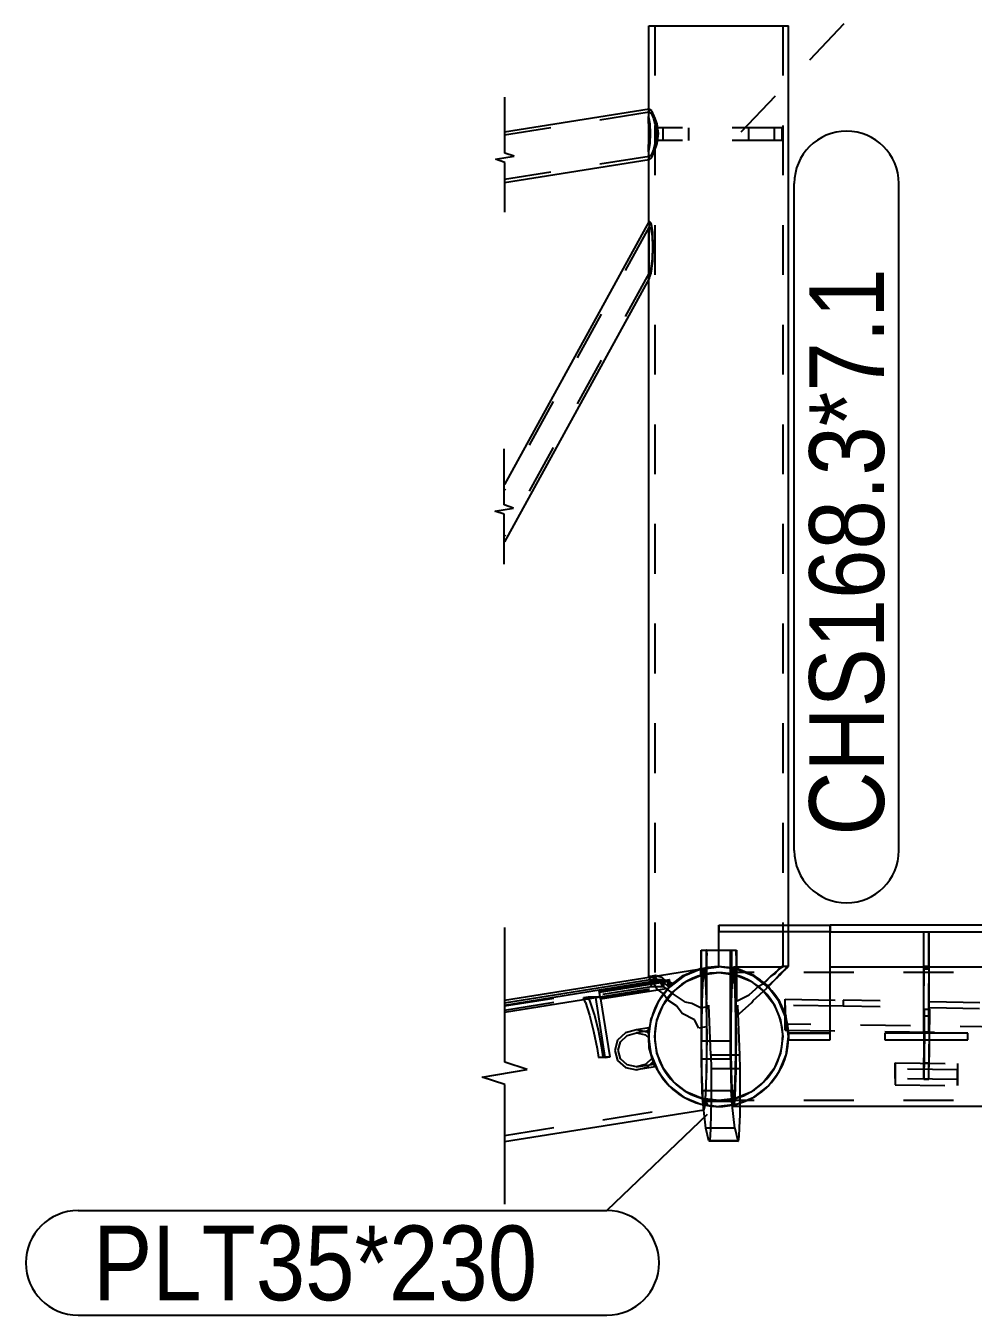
# Model space of a CAD drawing. Header units: millimetres. Extents: x 150000 to 150841, y 150000 to 150594.
# Drawn here: x 150283.5 to 150321.5, y 150438.2 to 150490 of the extents above; entities that cross this region are included whole.
import ezdxf

# ---------------------------------------------------------------- set-up
doc = ezdxf.new("R2010")
doc.units = ezdxf.units.MM
doc.linetypes.add('XKITLINE00', pattern=[0])
doc.linetypes.add('XKITLINE02', pattern=[4, 2, -2])
doc.styles.add('ARIAL', font='arial.ttf')

msp = doc.modelspace()

# ---------------------------------------------------------------- linework, layer by layer
at = {"color": 7, "linetype": 'XKITLINE02'}
for p, q in [((150312.188, 150485.745), (150317.928, 150491.781)), ((150308.555, 150490.006), (150308.596, 150490.006)), ((150308.717, 150490.006), (150308.717, 150451.849)), ((150313.851, 150490.006), (150313.851, 150452.245)), ((150308.49, 150486.533), (150302.683, 150485.609)), ((150308.477, 150486.596), (150308.467, 150486.382)), ((150308.47, 150486.287), (150308.479, 150486.473)), ((150308.477, 150486.596), (150308.49, 150486.665)), ((150308.479, 150486.473), (150308.49, 150486.533)), ((150308.48, 150484.629), (150308.48, 150486.664)), ((150308.49, 150486.533), (150308.587, 150486.473)), ((150308.587, 150486.473), (150308.67, 150486.287)), ((150308.467, 150486.382), (150308.466, 150486.349)), ((150308.466, 150486.349), (150308.515, 150486.065)), ((150308.466, 150486.349), (150308.466, 150486.116)), ((150308.466, 150486.116), (150308.47, 150486.287)), ((150308.48, 150486.035), (150308.466, 150486.116)), ((150308.485, 150486.007), (150308.48, 150486.035)), ((150308.501, 150485.672), (150308.485, 150486.007)), ((150308.515, 150486.065), (150308.534, 150485.681)), ((150308.67, 150486.287), (150308.704, 150486.116)), ((150308.704, 150486.116), (150308.746, 150486.007)), ((150308.746, 150486.007), (150308.784, 150485.672)), ((150308.485, 150485.329), (150308.501, 150485.672)), ((150308.534, 150485.681), (150308.515, 150485.287)), ((150308.784, 150485.672), (150308.746, 150485.329)), ((150308.747, 150485.406), (150308.747, 150485.906)), ((150313.822, 150485.906), (150308.747, 150485.906)), ((150309.051, 150485.406), (150309.051, 150485.906)), ((150310.078, 150485.406), (150310.078, 150485.906)), ((150312.491, 150485.406), (150312.491, 150485.906)), ((150313.518, 150485.406), (150313.518, 150485.906)), ((150313.822, 150485.906), (150313.822, 150485.406)), ((150308.466, 150485.21), (150308.485, 150485.329)), ((150308.515, 150485.287), (150308.466, 150484.977)), ((150308.47, 150485.035), (150308.466, 150485.21)), ((150308.466, 150484.977), (150308.466, 150485.21)), ((150308.466, 150484.977), (150308.467, 150484.943)), ((150308.467, 150484.943), (150308.477, 150484.716)), ((150308.479, 150484.837), (150308.47, 150485.035)), ((150308.67, 150485.035), (150308.587, 150484.837)), ((150308.704, 150485.211), (150308.67, 150485.035)), ((150308.746, 150485.329), (150308.704, 150485.211)), ((150313.822, 150485.406), (150308.747, 150485.406)), ((150308.49, 150484.763), (150302.683, 150483.838)), ((150308.477, 150484.716), (150308.49, 150484.631)), ((150308.49, 150484.763), (150308.479, 150484.837)), ((150308.587, 150484.837), (150308.49, 150484.763)), ((150308.493, 150481.937), (150302.683, 150471.366)), ((150308.484, 150482.081), (150308.478, 150481.707)), ((150308.48, 150479.837), (150308.48, 150482.146)), ((150308.481, 150481.568), (150308.486, 150481.867)), ((150308.493, 150482.169), (150308.484, 150482.081)), ((150308.486, 150481.867), (150308.493, 150481.937)), ((150308.493, 150481.937), (150308.559, 150481.867)), ((150308.559, 150481.867), (150308.606, 150481.568)), ((150308.596, 150481.947), (150308.595, 150481.954)), ((150308.599, 150481.93), (150308.596, 150481.947)), ((150308.478, 150481.707), (150308.475, 150481.147)), ((150308.479, 150481.121), (150308.481, 150481.568)), ((150308.606, 150481.568), (150308.624, 150481.121)), ((150308.475, 150481.147), (150308.478, 150480.552)), ((150308.481, 150480.645), (150308.479, 150481.121)), ((150308.624, 150481.121), (150308.606, 150480.645)), ((150308.478, 150480.552), (150308.484, 150480.081)), ((150308.486, 150480.269), (150308.481, 150480.645)), ((150308.493, 150480.092), (150308.486, 150480.269)), ((150308.559, 150480.268), (150308.493, 150480.092)), ((150308.606, 150480.645), (150308.559, 150480.268)), ((150308.595, 150480.241), (150308.599, 150480.271)), ((150308.493, 150480.092), (150302.683, 150469.52)), ((150308.484, 150480.081), (150308.493, 150479.86)), ((150311.285, 150453.898), (150311.285, 150453.631)), ((150314.088, 150452.245), (150314.088, 150453.898)), ((150315.756, 150453.631), (150315.756, 150453.898)), ((150315.756, 150453.898), (150315.756, 150453.898)), ((150315.756, 150453.898), (150315.756, 150453.631)), ((150315.756, 150453.631), (150315.756, 150453.898)), ((150319.518, 150452.241), (150319.518, 150453.631)), ((150319.718, 150452.241), (150319.718, 150453.631)), ((150319.718, 150453.631), (150319.718, 150453.631)), ((150310.581, 150452.898), (150310.59, 150452.898)), ((150310.588, 150452.898), (150311.991, 150452.898)), ((150310.59, 150452.167), (150310.59, 150452.898)), ((150310.791, 150452.898), (150310.782, 150452.898)), ((150310.782, 150452.898), (150310.782, 150450.619)), ((150310.791, 150452.898), (150310.791, 150449.823)), ((150310.961, 150448.686), (150310.811, 150452.898)), ((150311.284, 150452.898), (150311.977, 150452.898)), ((150311.754, 150452.181), (150311.754, 150452.898)), ((150311.78, 150452.898), (150311.79, 150452.898)), ((150311.78, 150452.195), (150311.78, 150452.898)), ((150311.79, 150452.898), (150311.79, 150452.194)), ((150312.127, 150448.686), (150311.977, 150452.898)), ((150311.981, 150452.898), (150311.991, 150452.898)), ((150311.981, 150452.898), (150311.981, 150450.818)), ((150311.991, 150452.898), (150311.991, 150450.246)), ((150302.683, 150450.656), (150310.698, 150451.932)), ((150308.48, 150451.808), (150308.498, 150451.822)), ((150308.48, 150451.808), (150308.48, 150451.819)), ((150308.517, 150451.778), (150308.48, 150451.808)), ((150308.541, 150451.857), (150308.773, 150451.894)), ((150308.569, 150451.833), (150310.49, 150452.139)), ((150308.717, 150451.849), (150308.773, 150451.894)), ((150308.717, 150451.849), (150308.757, 150451.816)), ((150308.786, 150451.716), (150308.757, 150451.816)), ((150308.773, 150451.894), (150308.823, 150451.851)), ((150308.823, 150451.851), (150309, 150451.811)), ((150309, 150451.811), (150309.097, 150451.722)), ((150309.882, 150451.855), (150309.301, 150451.41)), ((150310.558, 150452.136), (150309.882, 150451.855)), ((150310, 150451.65), (150310.619, 150451.907)), ((150310.558, 150452.136), (150311.284, 150452.231)), ((150310.571, 150451.887), (150310.571, 150452.137)), ((150310.588, 150452.155), (150310.698, 150452.172)), ((150310.588, 150452.167), (150310.59, 150452.167)), ((150310.588, 150452.167), (150310.59, 150452.167)), ((150310.588, 150451.894), (150310.588, 150452.14)), ((150310.619, 150451.907), (150311.284, 150451.994)), ((150310.619, 150451.907), (150310.638, 150451.909)), ((150310.619, 150451.907), (150310.638, 150451.909)), ((150310.638, 150451.909), (150310.658, 150452.075)), ((150310.67, 150452.052), (150310.643, 150451.747)), ((150310.648, 150451.543), (150310.672, 150451.823)), ((150310.658, 150452.075), (150310.67, 150452.15)), ((150310.698, 150452.172), (150310.67, 150452.052)), ((150310.672, 150451.823), (150310.698, 150451.932)), ((150310.727, 150452.099), (150310.698, 150452.172)), ((150310.698, 150451.932), (150310.725, 150451.865)), ((150310.725, 150451.865), (150310.749, 150451.625)), ((150310.754, 150451.837), (150310.727, 150452.099)), ((150310.777, 150451.404), (150310.754, 150451.837)), ((150312.01, 150452.136), (150311.284, 150452.231)), ((150311.284, 150451.994), (150311.949, 150451.907)), ((150311.754, 150451.932), (150311.754, 150452.169)), ((150311.77, 150451.93), (150311.77, 150452.167)), ((150311.79, 150452.194), (150311.78, 150452.195)), ((150312.007, 150452.166), (150311.78, 150452.195)), ((150311.844, 150451.907), (150311.82, 150451.65)), ((150311.822, 150451.923), (150311.842, 150452.136)), ((150311.856, 150452.15), (150311.836, 150451.922)), ((150311.842, 150452.136), (150311.848, 150452.157)), ((150311.87, 150451.994), (150311.844, 150451.907)), ((150311.851, 150452.168), (150311.87, 150452.231)), ((150311.858, 150452.156), (150311.856, 150452.15)), ((150311.87, 150452.231), (150315.756, 150452.231)), ((150311.87, 150452.231), (150311.898, 150452.136)), ((150360.702, 150451.994), (150311.87, 150451.994)), ((150311.895, 150451.907), (150311.87, 150451.994)), ((150311.919, 150451.65), (150311.895, 150451.907)), ((150311.898, 150452.136), (150311.924, 150451.855)), ((150311.924, 150451.855), (150311.946, 150451.41)), ((150311.949, 150451.907), (150312.568, 150451.65)), ((150312.653, 150451.885), (150311.992, 150452.15)), ((150312.019, 150452.161), (150312.007, 150452.166)), ((150312.691, 150451.885), (150312.007, 150452.166)), ((150312.687, 150451.855), (150312.01, 150452.136)), ((150313.268, 150451.41), (150312.687, 150451.855)), ((150312.691, 150451.885), (150313.267, 150451.447)), ((150313.048, 150451.54), (150313.447, 150451.903)), ((150313.373, 150451.856), (150313.151, 150451.612)), ((150313.266, 150451.463), (150313.673, 150451.833)), ((150313.663, 150451.856), (150313.323, 150451.483)), ((150313.544, 150451.959), (150313.373, 150451.856)), ((150313.447, 150451.903), (150313.471, 150451.915)), ((150313.471, 150451.915), (150313.745, 150452.157)), ((150313.712, 150452.15), (150313.544, 150451.959)), ((150313.752, 150451.91), (150313.663, 150451.856)), ((150313.673, 150451.833), (150313.715, 150451.903)), ((150313.782, 150452.178), (150313.712, 150452.15)), ((150313.715, 150451.903), (150313.972, 150452.13)), ((150313.745, 150452.157), (150313.752, 150452.175)), ((150313.752, 150452.175), (150313.851, 150452.245)), ((150313.964, 150452.15), (150313.752, 150451.91)), ((150313.839, 150452.259), (150313.782, 150452.178)), ((150313.839, 150452.259), (150314.075, 150452.259)), ((150313.851, 150452.245), (150313.839, 150452.259)), ((150314.013, 150452.17), (150313.964, 150452.15)), ((150313.972, 150452.13), (150313.99, 150452.175)), ((150313.99, 150452.175), (150314.088, 150452.245)), ((150314.075, 150452.259), (150314.013, 150452.17)), ((150314.088, 150452.245), (150314.075, 150452.259)), ((150319.718, 150452.241), (150319.518, 150452.241)), ((150319.518, 150452.241), (150319.518, 150452.151)), ((150319.518, 150452.231), (150319.718, 150452.231)), ((150319.518, 150452.151), (150319.718, 150452.151)), ((150319.518, 150452.151), (150319.518, 150451.463)), ((150319.718, 150452.151), (150319.718, 150452.241)), ((150319.718, 150449.56), (150319.718, 150452.151)), ((150302.683, 150450.493), (150308.578, 150451.442)), ((150306.525, 150451.011), (150306.484, 150451.275)), ((150306.523, 150451.03), (150309.083, 150451.442)), ((150306.525, 150451.011), (150309.343, 150451.453)), ((150308.555, 150451.644), (150308.517, 150451.778)), ((150308.578, 150451.442), (150308.537, 150451.706)), ((150308.689, 150451.539), (150308.555, 150451.644)), ((150308.578, 150451.442), (150309.083, 150451.442)), ((150308.816, 150451.33), (150308.689, 150451.539)), ((150308.958, 150451.581), (150308.786, 150451.716)), ((150309.05, 150451.158), (150308.816, 150451.33)), ((150308.896, 150451.65), (150308.834, 150451.705)), ((150309.301, 150451.41), (150308.855, 150450.829)), ((150308.896, 150451.65), (150309.158, 150451.529)), ((150309.025, 150451.471), (150308.958, 150451.581)), ((150309.379, 150451.21), (150309.025, 150451.471)), ((150309.083, 150451.442), (150309.046, 150451.676)), ((150309.097, 150451.722), (150309.425, 150451.572)), ((150309.158, 150451.529), (150309.272, 150451.421)), ((150309.444, 150451.554), (150309.272, 150451.421)), ((150309.272, 150451.421), (150309.34, 150451.474)), ((150309.285, 150451.39), (150309.311, 150451.417)), ((150309.425, 150451.572), (150309.444, 150451.554)), ((150309.468, 150451.242), (150310, 150451.65)), ((150310.62, 150451.277), (150310.603, 150450.675)), ((150310.643, 150451.747), (150310.62, 150451.277)), ((150310.627, 150451.113), (150310.648, 150451.543)), ((150310.749, 150451.625), (150310.77, 150451.229)), ((150310.794, 150450.83), (150310.777, 150451.404)), ((150311.82, 150451.65), (150311.799, 150451.242)), ((150311.94, 150451.242), (150311.919, 150451.65)), ((150311.946, 150451.41), (150311.964, 150450.829)), ((150312.505, 150451.099), (150312.904, 150451.463)), ((150312.568, 150451.65), (150313.1, 150451.242)), ((150312.669, 150450.883), (150313.211, 150451.377)), ((150312.904, 150451.463), (150313.048, 150451.54)), ((150313.096, 150451.577), (150313.151, 150451.612)), ((150313.211, 150451.377), (150313.266, 150451.463)), ((150313.267, 150451.447), (150313.323, 150451.483)), ((150313.713, 150450.829), (150313.268, 150451.41)), ((150319.518, 150449.56), (150319.518, 150451.463)), ((150305.849, 150450.992), (150306.044, 150451.023)), ((150305.849, 150450.992), (150306.287, 150450.992)), ((150305.878, 150450.926), (150305.849, 150450.992)), ((150306.044, 150451.023), (150306.481, 150451.023)), ((150306.129, 150450.83), (150306.044, 150451.023)), ((150306.294, 150450.313), (150306.129, 150450.83)), ((150306.524, 150451.02), (150306.544, 150451.023)), ((150306.524, 150451.023), (150306.544, 150451.023)), ((150306.525, 150451.011), (150306.536, 150450.944)), ((150306.556, 150450.948), (150306.544, 150451.023)), ((150308.855, 150450.829), (150308.575, 150450.152)), ((150309.245, 150450.888), (150309.05, 150451.158)), ((150309.06, 150450.71), (150309.468, 150451.242)), ((150309.585, 150450.662), (150309.245, 150450.888)), ((150309.418, 150451.157), (150309.379, 150451.21)), ((150309.418, 150451.157), (150309.938, 150450.812)), ((150310.198, 150450.76), (150309.938, 150450.812)), ((150310.55, 150450.581), (150310.198, 150450.76)), ((150310.611, 150450.561), (150310.627, 150451.113)), ((150310.77, 150451.229), (150310.786, 150450.704)), ((150310.805, 150450.155), (150310.794, 150450.83)), ((150311.799, 150451.242), (150311.784, 150450.71)), ((150311.956, 150450.71), (150311.94, 150451.242)), ((150311.964, 150450.829), (150311.974, 150450.152)), ((150311.981, 150450.818), (150312.056, 150450.883)), ((150311.991, 150450.246), (150311.981, 150450.818)), ((150311.991, 150450.246), (150312.617, 150450.797)), ((150312.056, 150450.883), (150312.505, 150451.099)), ((150312.617, 150450.797), (150312.669, 150450.883)), ((150313.1, 150451.242), (150313.508, 150450.71)), ((150313.975, 150450.261), (150313.678, 150450.91)), ((150313.994, 150450.152), (150313.713, 150450.829)), ((150313.948, 150450.677), (150313.952, 150450.924)), ((150313.952, 150449.927), (150313.952, 150450.924)), ((150313.952, 150450.924), (150316.282, 150450.892)), ((150316.282, 150450.892), (150316.278, 150450.646)), ((150341.756, 150450.398), (150316.282, 150450.892)), ((150306.453, 150449.68), (150306.294, 150450.313)), ((150308.804, 150450.091), (150309.06, 150450.71)), ((150309.813, 150450.349), (150309.585, 150450.662)), ((150310.311, 150450.095), (150309.813, 150450.349)), ((150310.55, 150450.581), (150310.782, 150450.619)), ((150310.603, 150450.675), (150310.592, 150449.981)), ((150310.601, 150449.926), (150310.611, 150450.561)), ((150310.782, 150450.619), (150310.789, 150450.171)), ((150310.786, 150450.704), (150310.796, 150450.085)), ((150311.784, 150450.71), (150311.774, 150450.091)), ((150311.966, 150450.091), (150311.956, 150450.71)), ((150313.508, 150450.71), (150313.765, 150450.091)), ((150313.948, 150450.677), (150313.948, 150449.681)), ((150316.278, 150450.646), (150313.948, 150450.677)), ((150341.753, 150450.152), (150316.278, 150450.646)), ((150319.518, 150450.262), (150319.718, 150450.262)), ((150319.534, 150449.541), (150319.544, 150450.269)), ((150319.544, 150450.269), (150319.547, 150450.53)), ((150319.547, 150449.604), (150319.547, 150450.53)), ((150319.547, 150450.53), (150319.747, 150450.526)), ((150319.744, 150450.269), (150319.734, 150449.541)), ((150319.747, 150450.526), (150319.744, 150450.269)), ((150319.747, 150449.602), (150319.747, 150450.526)), ((150308.481, 150449.781), (150308.466, 150449.715)), ((150308.466, 150449.715), (150308.475, 150449.374)), ((150308.479, 150449.426), (150308.575, 150450.152)), ((150308.716, 150449.426), (150308.804, 150450.091)), ((150310.482, 150449.766), (150310.311, 150450.095)), ((150310.791, 150449.823), (150310.482, 150449.766)), ((150310.592, 150449.981), (150310.588, 150449.243)), ((150310.597, 150449.251), (150310.601, 150449.926)), ((150310.789, 150450.171), (150310.791, 150449.823)), ((150310.796, 150450.085), (150310.8, 150449.415)), ((150310.809, 150449.423), (150310.805, 150450.155)), ((150311.774, 150450.091), (150311.77, 150449.426)), ((150311.969, 150449.426), (150311.966, 150450.091)), ((150311.974, 150450.152), (150311.978, 150449.426)), ((150313.765, 150450.091), (150313.852, 150449.426)), ((150313.948, 150449.681), (150313.952, 150449.927)), ((150358.974, 150449.311), (150313.952, 150449.927)), ((150314.089, 150449.426), (150313.994, 150450.152)), ((150306.594, 150448.975), (150306.453, 150449.68)), ((150308.467, 150449.656), (150307.976, 150449.577)), ((150308.468, 150449.616), (150308.467, 150449.656)), ((150308.575, 150448.7), (150308.479, 150449.426)), ((150308.804, 150448.762), (150308.716, 150449.426)), ((150310.601, 150448.581), (150310.597, 150449.251)), ((150310.8, 150449.415), (150310.796, 150448.74)), ((150310.805, 150448.685), (150310.809, 150449.423)), ((150311.77, 150449.426), (150311.774, 150448.762)), ((150311.966, 150448.762), (150311.969, 150449.426)), ((150311.978, 150449.426), (150311.974, 150448.7)), ((150313.852, 150449.426), (150313.765, 150448.762)), ((150313.948, 150449.681), (150358.97, 150449.065)), ((150313.994, 150448.7), (150314.089, 150449.426)), ((150317.951, 150449.56), (150317.951, 150449.293)), ((150319.547, 150449.604), (150319.516, 150447.724)), ((150319.524, 150448.813), (150319.534, 150449.541)), ((150319.747, 150449.602), (150319.547, 150449.604)), ((150319.716, 150447.721), (150319.747, 150449.602)), ((150319.718, 150449.56), (150319.718, 150449.56)), ((150319.734, 150449.541), (150319.724, 150448.813)), ((150321.284, 150449.293), (150321.284, 150449.56)), ((150306.65, 150448.616), (150306.594, 150448.975)), ((150308.575, 150448.7), (150308.855, 150448.024)), ((150309.06, 150448.142), (150308.804, 150448.762)), ((150310.796, 150448.74), (150310.786, 150448.104)), ((150310.794, 150447.991), (150310.805, 150448.685)), ((150312.127, 150448.686), (150310.961, 150448.686)), ((150310.961, 150448.686), (150310.974, 150448.15)), ((150311.774, 150448.762), (150311.784, 150448.142)), ((150311.956, 150448.142), (150311.966, 150448.762)), ((150311.974, 150448.7), (150311.964, 150448.024)), ((150312.14, 150448.15), (150312.127, 150448.686)), ((150313.765, 150448.762), (150313.508, 150448.142)), ((150313.713, 150448.024), (150313.994, 150448.7)), ((150319.516, 150448.359), (150319.524, 150448.813)), ((150319.724, 150448.813), (150319.716, 150448.356)), ((150306.455, 150448.584), (150306.65, 150448.616)), ((150306.65, 150448.616), (150306.92, 150448.616)), ((150307.976, 150448.21), (150308.682, 150448.324)), ((150308.609, 150448.565), (150308.699, 150448.267)), ((150308.682, 150448.324), (150308.67, 150448.362)), ((150308.699, 150448.267), (150308.734, 150448.209)), ((150310.592, 150448.511), (150310.592, 150448.515)), ((150310.611, 150447.962), (150310.601, 150448.581)), ((150318.367, 150448.378), (150318.363, 150448.132)), ((150318.367, 150448.378), (150320.866, 150448.344)), ((150318.367, 150447.739), (150318.367, 150448.378)), ((150319.716, 150448.356), (150319.516, 150448.359)), ((150319.516, 150447.724), (150319.516, 150448.359)), ((150319.716, 150447.721), (150319.716, 150448.356)), ((150320.866, 150448.344), (150320.862, 150448.097)), ((150320.866, 150448.344), (150320.866, 150447.705)), ((150308.855, 150448.024), (150309.301, 150447.443)), ((150309.455, 150447.628), (150309.06, 150448.142)), ((150310.603, 150447.837), (150310.603, 150447.838)), ((150310.603, 150447.835), (150310.603, 150447.837)), ((150310.627, 150447.437), (150310.611, 150447.962)), ((150310.786, 150448.104), (150310.77, 150447.553)), ((150310.777, 150447.389), (150310.794, 150447.991)), ((150310.974, 150448.15), (150312.14, 150448.15)), ((150310.974, 150448.15), (150310.981, 150447.531)), ((150311.784, 150448.142), (150311.799, 150447.61)), ((150311.94, 150447.61), (150311.956, 150448.142)), ((150311.964, 150448.024), (150311.946, 150447.443)), ((150312.147, 150447.531), (150312.14, 150448.15)), ((150313.508, 150448.142), (150313.1, 150447.61)), ((150313.268, 150447.443), (150313.713, 150448.024)), ((150320.862, 150448.097), (150318.363, 150448.132)), ((150318.363, 150448.132), (150318.363, 150447.493)), ((150318.367, 150447.739), (150318.363, 150447.493)), ((150320.866, 150447.705), (150318.367, 150447.739)), ((150319.516, 150447.724), (150319.716, 150447.721)), ((150320.862, 150447.459), (150320.862, 150448.097)), ((150320.866, 150447.705), (150320.862, 150447.459)), ((150309.301, 150447.443), (150309.882, 150446.997)), ((150309.468, 150447.61), (150309.455, 150447.628)), ((150310, 150447.202), (150309.468, 150447.61)), ((150310.619, 150446.946), (150310, 150447.202)), ((150310.62, 150447.262), (150310.62, 150447.262)), ((150310.62, 150447.262), (150310.62, 150447.262)), ((150310.648, 150447.041), (150310.627, 150447.437)), ((150310.749, 150447.123), (150310.725, 150446.843)), ((150310.77, 150447.553), (150310.749, 150447.123)), ((150310.754, 150446.919), (150310.777, 150447.389)), ((150310.981, 150447.531), (150310.98, 150446.89)), ((150311.799, 150447.61), (150311.82, 150447.202)), ((150311.82, 150447.202), (150311.844, 150446.946)), ((150311.895, 150446.946), (150311.919, 150447.202)), ((150311.919, 150447.202), (150311.94, 150447.61)), ((150311.946, 150447.443), (150311.924, 150446.997)), ((150312.568, 150447.202), (150311.949, 150446.946)), ((150312.146, 150446.89), (150312.147, 150447.531)), ((150313.1, 150447.61), (150312.568, 150447.202)), ((150312.687, 150446.997), (150313.268, 150447.443)), ((150318.363, 150447.493), (150320.862, 150447.459)), ((150302.683, 150445.457), (150310.698, 150446.733)), ((150309.882, 150446.997), (150310.558, 150446.717)), ((150310.558, 150446.717), (150311.284, 150446.621)), ((150311.284, 150446.858), (150310.619, 150446.946)), ((150310.643, 150446.829), (150310.637, 150446.943)), ((150310.643, 150446.829), (150310.637, 150446.943)), ((150311.809, 150446.829), (150310.643, 150446.829)), ((150310.657, 150446.704), (150310.643, 150446.829)), ((150310.656, 150446.704), (150310.643, 150446.829)), ((150310.672, 150446.801), (150310.648, 150447.041)), ((150310.698, 150446.733), (150310.672, 150446.801)), ((150310.725, 150446.843), (150310.698, 150446.733)), ((150310.698, 150446.494), (150310.727, 150446.614)), ((150310.727, 150446.614), (150310.754, 150446.919)), ((150310.752, 150446.829), (150310.75, 150446.928)), ((150310.752, 150446.829), (150311.826, 150446.829)), ((150310.782, 150446.821), (150310.752, 150446.829)), ((150310.839, 150446.68), (150310.782, 150446.821)), ((150310.98, 150446.89), (150310.972, 150446.288)), ((150311.949, 150446.946), (150311.284, 150446.858)), ((150311.84, 150446.694), (150311.284, 150446.621)), ((150311.809, 150446.829), (150311.804, 150446.927)), ((150311.824, 150446.692), (150311.809, 150446.829)), ((150311.826, 150446.829), (150311.82, 150446.929)), ((150311.842, 150446.717), (150311.822, 150446.929)), ((150311.84, 150446.694), (150311.826, 150446.829)), ((150311.858, 150446.697), (150311.835, 150446.931)), ((150311.84, 150446.694), (150311.858, 150446.697)), ((150311.848, 150446.695), (150311.842, 150446.717)), ((150311.844, 150446.946), (150311.87, 150446.858)), ((150312.01, 150446.717), (150311.858, 150446.697)), ((150311.87, 150446.858), (150311.895, 150446.946)), ((150360.702, 150446.858), (150311.87, 150446.858)), ((150311.898, 150446.717), (150311.87, 150446.621)), ((150311.924, 150446.997), (150311.898, 150446.717)), ((150312.01, 150446.717), (150312.687, 150446.997)), ((150312.142, 150446.621), (150312.146, 150446.89)), ((150310.698, 150446.494), (150310.673, 150446.559)), ((150310.68, 150446.491), (150310.698, 150446.494)), ((150310.972, 150446.288), (150310.956, 150445.781)), ((150310.956, 150445.781), (150310.936, 150445.417)), ((150310.936, 150445.417), (150310.912, 150445.232))]:
    msp.add_line(p, q, dxfattribs=at)
at = {"color": 2, "linetype": 'XKITLINE00'}
for p, q in [((150308.48, 150486.664), (150308.48, 150490.006)), ((150308.48, 150490.006), (150314.088, 150490.006)), ((150314.088, 150453.898), (150314.088, 150490.006)), ((150308.49, 150486.665), (150302.683, 150485.741)), ((150308.602, 150486.596), (150308.49, 150486.665)), ((150308.697, 150486.382), (150308.602, 150486.596)), ((150308.704, 150486.349), (150308.697, 150486.382)), ((150308.815, 150486.065), (150308.704, 150486.349)), ((150308.859, 150485.681), (150308.815, 150486.065)), ((150308.815, 150485.287), (150308.859, 150485.681)), ((150308.602, 150484.716), (150308.697, 150484.943)), ((150308.697, 150484.943), (150308.704, 150484.978)), ((150308.704, 150484.978), (150308.815, 150485.287)), ((150308.49, 150484.631), (150302.683, 150483.706)), ((150308.48, 150482.146), (150308.48, 150484.629)), ((150308.49, 150484.631), (150308.602, 150484.716)), ((150308.493, 150482.169), (150302.683, 150471.597)), ((150308.575, 150482.081), (150308.493, 150482.169)), ((150308.595, 150481.954), (150308.575, 150482.081)), ((150308.635, 150481.707), (150308.599, 150481.93)), ((150308.657, 150481.147), (150308.635, 150481.707)), ((150308.635, 150480.552), (150308.657, 150481.147)), ((150308.599, 150480.271), (150308.635, 150480.552)), ((150308.493, 150479.86), (150302.683, 150469.289)), ((150308.48, 150451.819), (150308.48, 150479.837)), ((150308.493, 150479.86), (150308.575, 150480.081)), ((150308.575, 150480.081), (150308.595, 150480.241)), ((150311.285, 150453.631), (150311.285, 150453.898)), ((150311.285, 150453.898), (150311.285, 150453.898)), ((150311.285, 150453.898), (150315.756, 150453.898)), ((150315.756, 150453.898), (150315.756, 150453.898)), ((150315.756, 150453.898), (150315.756, 150453.631)), ((150356.813, 150453.898), (150315.756, 150453.898)), ((150311.284, 150452.241), (150311.285, 150453.631)), ((150315.756, 150453.631), (150311.285, 150453.631)), ((150311.285, 150453.631), (150311.285, 150453.631)), ((150315.756, 150453.631), (150311.285, 150453.631)), ((150315.756, 150449.56), (150315.756, 150453.631)), ((150315.756, 150453.631), (150315.756, 150453.631)), ((150315.756, 150453.631), (150356.813, 150453.631)), ((150319.518, 150453.631), (150319.718, 150453.631)), ((150319.518, 150449.56), (150319.518, 150453.631)), ((150319.718, 150453.631), (150319.718, 150453.631)), ((150319.718, 150453.631), (150319.718, 150449.56)), ((150310.581, 150452.166), (150310.581, 150452.898)), ((150310.581, 150452.898), (150310.588, 150452.898)), ((150310.588, 150452.898), (150311.284, 150452.898)), ((150310.588, 150452.14), (150310.588, 150452.898)), ((150302.683, 150450.896), (150308.569, 150451.833)), ((150308.498, 150451.822), (150308.541, 150451.857)), ((150308.541, 150451.857), (150308.596, 150451.81)), ((150308.596, 150451.81), (150308.76, 150451.773)), ((150309.358, 150451.487), (150309.858, 150451.874)), ((150309.858, 150451.874), (150310.54, 150452.16)), ((150310.49, 150452.139), (150310.588, 150452.155)), ((150310.54, 150452.16), (150310.588, 150452.167)), ((150310.588, 150449.243), (150310.588, 150451.894)), ((150311.992, 150452.15), (150311.284, 150452.241)), ((150311.754, 150452.169), (150311.754, 150452.181)), ((150311.754, 150449.243), (150311.754, 150451.932)), ((150311.793, 150451.41), (150311.815, 150451.855)), ((150311.815, 150451.855), (150311.822, 150451.923)), ((150311.848, 150452.157), (150311.851, 150452.168)), ((150311.992, 150452.15), (150312.653, 150451.885)), ((150315.756, 150452.231), (150319.518, 150452.231)), ((150319.718, 150452.231), (150327.851, 150452.231)), ((150308.537, 150451.706), (150302.683, 150450.763)), ((150309.042, 150451.705), (150302.683, 150450.682)), ((150306.484, 150451.275), (150309.302, 150451.716)), ((150306.484, 150451.275), (150306.495, 150451.208)), ((150306.495, 150451.208), (150309.229, 150451.636)), ((150306.536, 150450.944), (150309.27, 150451.373)), ((150309.042, 150451.705), (150308.537, 150451.706)), ((150308.834, 150451.705), (150308.76, 150451.773)), ((150309.046, 150451.676), (150309.042, 150451.705)), ((150309.302, 150451.716), (150309.229, 150451.636)), ((150309.229, 150451.636), (150309.27, 150451.373)), ((150309.27, 150451.373), (150309.285, 150451.39)), ((150309.343, 150451.453), (150309.302, 150451.716)), ((150309.311, 150451.417), (150309.343, 150451.453)), ((150309.34, 150451.474), (150309.358, 150451.487)), ((150311.776, 150450.829), (150311.793, 150451.41)), ((150302.683, 150450.412), (150306.523, 150451.03)), ((150305.934, 150450.799), (150305.878, 150450.926)), ((150305.934, 150450.799), (150306.099, 150450.282)), ((150306.287, 150450.992), (150306.349, 150450.992)), ((150306.349, 150450.992), (150306.524, 150451.02)), ((150306.725, 150448.584), (150306.349, 150450.992)), ((150306.481, 150451.023), (150306.524, 150451.023)), ((150306.536, 150450.944), (150306.495, 150451.208)), ((150306.92, 150448.616), (150306.556, 150450.948)), ((150311.765, 150450.152), (150311.776, 150450.829)), ((150313.678, 150450.91), (150313.975, 150450.261)), ((150306.099, 150450.282), (150306.258, 150449.649)), ((150314.099, 150449.56), (150313.975, 150450.261)), ((150308.481, 150449.781), (150307.976, 150449.7)), ((150308.466, 150449.715), (150308.481, 150449.781)), ((150308.475, 150449.374), (150308.466, 150449.715)), ((150311.761, 150449.426), (150311.765, 150450.152)), ((150306.258, 150449.649), (150306.399, 150448.944)), ((150307.225, 150449.28), (150307.109, 150448.874)), ((150307.543, 150449.582), (150307.225, 150449.28)), ((150307.241, 150448.877), (150307.34, 150449.221)), ((150307.34, 150449.221), (150307.609, 150449.477)), ((150307.976, 150449.7), (150307.543, 150449.582)), ((150307.609, 150449.477), (150307.976, 150449.577)), ((150308.409, 150449.602), (150307.976, 150449.7)), ((150307.976, 150449.577), (150308.343, 150449.494)), ((150308.343, 150449.494), (150308.475, 150449.374)), ((150308.47, 150449.546), (150308.409, 150449.602)), ((150308.487, 150448.976), (150308.475, 150449.374)), ((150311.754, 150449.243), (150310.588, 150449.243)), ((150310.591, 150448.515), (150310.588, 150449.243)), ((150310.592, 150448.515), (150310.588, 150449.243)), ((150311.757, 150448.515), (150311.754, 150449.243)), ((150311.765, 150448.7), (150311.761, 150449.426)), ((150314.089, 150449.56), (150314.089, 150449.293)), ((150315.756, 150449.56), (150314.089, 150449.56)), ((150314.089, 150449.293), (150315.756, 150449.293)), ((150314.099, 150449.56), (150315.756, 150449.56)), ((150315.756, 150449.293), (150315.756, 150449.56)), ((150321.284, 150449.56), (150317.951, 150449.56)), ((150317.951, 150449.56), (150317.951, 150449.293)), ((150317.951, 150449.293), (150321.284, 150449.293)), ((150319.718, 150449.56), (150319.518, 150449.56)), ((150319.718, 150449.56), (150319.718, 150449.56)), ((150321.284, 150449.293), (150321.284, 150449.56)), ((150306.399, 150448.944), (150306.455, 150448.584)), ((150307.109, 150448.874), (150307.225, 150448.474)), ((150307.34, 150448.538), (150307.241, 150448.877)), ((150308.609, 150448.565), (150308.487, 150448.976)), ((150311.776, 150448.024), (150311.765, 150448.7)), ((150306.725, 150448.584), (150306.455, 150448.584)), ((150306.725, 150448.584), (150306.92, 150448.616)), ((150307.225, 150448.474), (150307.543, 150448.186)), ((150307.609, 150448.294), (150307.34, 150448.538)), ((150307.543, 150448.186), (150307.976, 150448.087)), ((150307.976, 150448.21), (150307.609, 150448.294)), ((150308.343, 150448.31), (150307.976, 150448.21)), ((150307.976, 150448.21), (150307.976, 150448.21)), ((150308.734, 150448.209), (150307.976, 150448.087)), ((150307.976, 150448.087), (150308.409, 150448.205)), ((150308.609, 150448.565), (150308.343, 150448.31)), ((150308.409, 150448.205), (150308.649, 150448.433)), ((150308.699, 150448.267), (150308.609, 150448.565)), ((150308.734, 150448.209), (150308.699, 150448.267)), ((150311.757, 150448.515), (150310.591, 150448.515)), ((150310.603, 150447.838), (150310.591, 150448.515)), ((150310.603, 150447.838), (150310.592, 150448.511)), ((150311.757, 150448.515), (150311.768, 150447.838)), ((150310.603, 150447.837), (150310.603, 150447.838)), ((150310.603, 150447.835), (150310.603, 150447.837)), ((150310.62, 150447.262), (150310.603, 150447.835)), ((150310.62, 150447.262), (150310.603, 150447.835)), ((150311.768, 150447.838), (150311.786, 150447.262)), ((150311.793, 150447.443), (150311.776, 150448.024)), ((150310.62, 150447.262), (150311.786, 150447.262)), ((150310.637, 150446.943), (150310.62, 150447.262)), ((150310.637, 150446.943), (150310.62, 150447.262)), ((150311.804, 150446.927), (150311.786, 150447.262)), ((150311.815, 150446.997), (150311.793, 150447.443)), ((150310.67, 150446.567), (150310.656, 150446.704)), ((150310.762, 150445.755), (150310.657, 150446.704)), ((150311.822, 150446.929), (150311.815, 150446.997)), ((150311.927, 150445.755), (150311.824, 150446.692)), ((150311.87, 150446.621), (150311.848, 150446.695)), ((150360.681, 150446.621), (150311.87, 150446.621)), ((150312.137, 150446.288), (150312.142, 150446.621)), ((150302.683, 150445.218), (150310.68, 150446.491)), ((150310.673, 150446.559), (150310.67, 150446.567)), ((150312.122, 150445.781), (150312.137, 150446.288)), ((150311.927, 150445.755), (150310.762, 150445.755)), ((150310.887, 150445.244), (150310.762, 150445.755)), ((150311.927, 150445.755), (150312.053, 150445.244)), ((150312.102, 150445.417), (150312.122, 150445.781)), ((150312.053, 150445.244), (150310.887, 150445.244)), ((150310.912, 150445.232), (150310.887, 150445.244)), ((150312.078, 150445.232), (150310.912, 150445.232)), ((150312.053, 150445.244), (150312.078, 150445.232)), ((150312.078, 150445.232), (150312.102, 150445.417))]:
    msp.add_line(p, q, dxfattribs=at)
at = {"color": 1, "linetype": 'XKITLINE00'}
for p, q in [((150302.697, 150484.896), (150302.697, 150487.146)), ((150302.697, 150487.146), (150302.697, 150487.146)), ((150302.322, 150484.646), (150303.072, 150484.771)), ((150302.697, 150484.521), (150302.322, 150484.646)), ((150303.072, 150484.771), (150302.697, 150484.896)), ((150302.697, 150482.521), (150302.697, 150484.521)), ((150302.674, 150470.77), (150302.674, 150473.02)), ((150302.674, 150473.02), (150302.674, 150473.02)), ((150302.299, 150470.52), (150303.049, 150470.645)), ((150302.674, 150470.395), (150302.299, 150470.52)), ((150303.049, 150470.645), (150302.674, 150470.77)), ((150302.674, 150468.395), (150302.674, 150470.395)), ((150302.693, 150448.404), (150302.693, 150453.804)), ((150302.693, 150453.804), (150302.693, 150453.804)), ((150303.593, 150448.104), (150302.693, 150448.404)), ((150301.793, 150447.804), (150303.593, 150448.104)), ((150302.693, 150447.504), (150301.793, 150447.804)), ((150302.693, 150442.704), (150302.693, 150447.504))]:
    msp.add_line(p, q, dxfattribs=at)
at = {"color": 7, "linetype": 'XKITLINE00'}
for p, q in [((150314.316, 150456.897), (150314.316, 150483.674)), ((150318.516, 150456.897), (150318.516, 150483.674)), ((150310.815, 150446.305), (150306.788, 150442.442)), ((150285.568, 150442.442), (150306.788, 150442.442)), ((150285.568, 150438.242), (150306.788, 150438.242))]:
    msp.add_line(p, q, dxfattribs=at)
for centre, start, end in [((150316.416, 150483.674), 0, 180), ((150316.416, 150456.897), 180, 0), ((150285.568, 150440.342), 90, 270), ((150306.788, 150440.342), 270, 90)]:
    msp.add_arc(centre, 2.1, start, end, dxfattribs=at)
at = {"color": 2, "linetype": 'XKITLINE00'}
for centre, radius, start, end in [((150311.284, 150449.426), 2.805, 15, 195), ((150311.284, 150449.426), 2.568, 345, 165), ((150311.282, 150449.42), 2.821, 31.8683, 60.9095), ((150311.284, 150449.426), 2.805, 195, 15), ((150311.284, 150449.426), 2.568, 165, 345)]:
    msp.add_arc(centre, radius, start, end, dxfattribs=at)
at = {"color": 7, "linetype": 'XKITLINE02'}
msp.add_arc((150311.282, 150449.42), 2.821, 31.8683, 60.9095, dxfattribs=at)

# ---------------------------------------------------------------- texts
at = {"color": 3, "style": 'ARIAL', "width": 0.85}
msp.add_text('CHS168.3*7.1', height=3, rotation=90.0002, dxfattribs=at).set_placement((150317.916, 150457.497))
msp.add_text('PLT35*230', height=3, dxfattribs=at).set_placement((150286.168, 150438.842))

doc.saveas('drawing.dxf')
